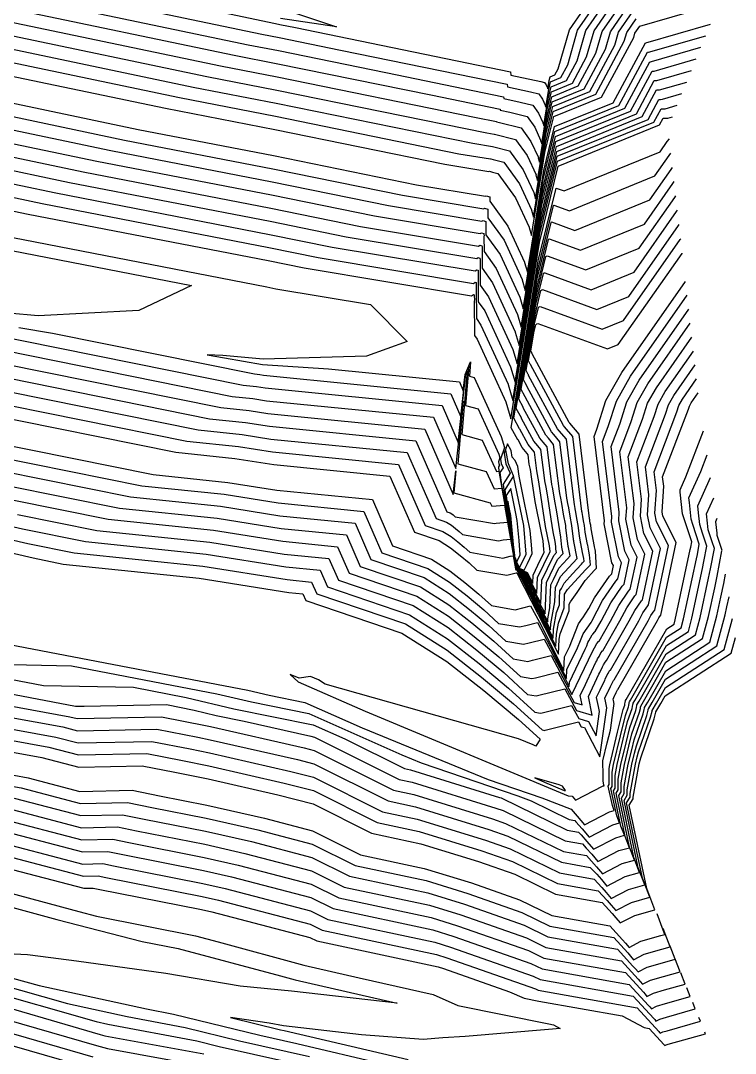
# Model space of a CAD drawing. Header units: millimetres. Extents: x 1157528 to 1158127, y 1280646 to 1281429.
# Drawn here: x 1157937.4 to 1157996.1, y 1281026.9 to 1281111.8 of the extents above; entities that cross this region are included whole.
import ezdxf

# ---------------------------------------------------------------- set-up
doc = ezdxf.new("R2010")
doc.units = ezdxf.units.MM
doc.layers.add('OCTUBRE', color=31, linetype='Continuous')

msp = doc.modelspace()

# ---------------------------------------------------------------- linework, layer by layer
at = {"layer": 'OCTUBRE', "flags": 128}
for points, elevation in [([(1157949.702, 1281113.375), (1157958.294, 1281111.574), (1157958.657, 1281111.503), (1157959.929, 1281111.244), (1157977.61, 1281107.602), (1157977.634, 1281107.339), (1157980.081, 1281106.804), (1157980.4, 1281106.725), (1157980.541, 1281106.529), (1157980.65, 1281106.293), (1157980.65, 1281106.293), (1157980.648, 1281106.267), (1157980.669, 1281106.2), (1157980.78, 1281106.893), (1157980.854, 1281107.193), (1157981.253, 1281107.355), (1157981.521, 1281107.854), (1157982.442, 1281111.059), (1157985.969, 1281116.174)], 350.5), ([(1157936.668, 1281113.894), (1157956.037, 1281109.833), (1157958.55, 1281109.346), (1157967.351, 1281107.55), (1157977.031, 1281105.556), (1157977.045, 1281105.412), (1157978.384, 1281105.119), (1157979.442, 1281104.857), (1157979.91, 1281104.206), (1157980.268, 1281103.426), (1157980.268, 1281103.426), (1157980.267, 1281103.403), (1157980.331, 1281103.186), (1157980.691, 1281105.412), (1157980.927, 1281106.376), (1157982.209, 1281106.898), (1157983.071, 1281108.5), (1157983.787, 1281110.993), (1157986.53, 1281114.971)], 351.5), ([(1157936.825, 1281114.969), (1157957.165, 1281110.703), (1157958.603, 1281110.425), (1157963.64, 1281109.397), (1157977.32, 1281106.579), (1157977.34, 1281106.376), (1157979.232, 1281105.962), (1157979.921, 1281105.791), (1157980.226, 1281105.368), (1157980.459, 1281104.86), (1157980.459, 1281104.859), (1157980.457, 1281104.835), (1157980.5, 1281104.693), (1157980.736, 1281106.152), (1157980.89, 1281106.785), (1157981.731, 1281107.127), (1157982.296, 1281108.177), (1157983.115, 1281111.026), (1157986.249, 1281115.573)], 351), ([(1157936.511, 1281112.82), (1157954.908, 1281108.963), (1157958.496, 1281108.268), (1157971.062, 1281105.703), (1157976.742, 1281104.533), (1157976.75, 1281104.448), (1157977.536, 1281104.276), (1157978.962, 1281103.923), (1157979.594, 1281103.045), (1157980.077, 1281101.993), (1157980.077, 1281101.993), (1157980.076, 1281101.971), (1157980.163, 1281101.679), (1157980.646, 1281104.671), (1157980.963, 1281105.968), (1157982.686, 1281106.67), (1157983.846, 1281108.823), (1157984.46, 1281110.96), (1157986.811, 1281114.37)], 352), ([(1157936.354, 1281111.746), (1157953.78, 1281108.092), (1157958.442, 1281107.189), (1157974.773, 1281103.856), (1157976.453, 1281103.51), (1157976.456, 1281103.485), (1157976.688, 1281103.434), (1157978.483, 1281102.989), (1157979.278, 1281101.884), (1157979.886, 1281100.56), (1157979.886, 1281100.559), (1157979.885, 1281100.539), (1157979.994, 1281100.172), (1157980.601, 1281103.931), (1157981, 1281105.559), (1157983.164, 1281106.441), (1157984.621, 1281109.146), (1157985.132, 1281110.926), (1157987.091, 1281113.768)], 352.5), ([(1157935.727, 1281107.45), (1157949.265, 1281104.611), (1157958.227, 1281102.875), (1157972.196, 1281100.024), (1157975.824, 1281099.419), (1157975.866, 1281099.448), (1157976.114, 1281099.366), (1157976.566, 1281099.254), (1157978.014, 1281097.24), (1157979.122, 1281094.827), (1157979.122, 1281094.826), (1157979.121, 1281094.81), (1157979.32, 1281094.144), (1157980.422, 1281100.969), (1157981.146, 1281103.926), (1157985.076, 1281105.527), (1157987.72, 1281110.437), (1157987.822, 1281110.793), (1157988.214, 1281111.362), (1157993.546, 1281112.903)], 354.5), ([(1157936.041, 1281109.598), (1157951.522, 1281106.352), (1157958.335, 1281105.032), (1157974.506, 1281101.731), (1157976.108, 1281101.464), (1157976.126, 1281101.477), (1157976.236, 1281101.441), (1157977.525, 1281101.122), (1157978.646, 1281099.562), (1157979.504, 1281097.693), (1157979.504, 1281097.692), (1157979.503, 1281097.674), (1157979.657, 1281097.158), (1157980.512, 1281102.45), (1157981.073, 1281104.743), (1157984.12, 1281105.984), (1157986.17, 1281109.791), (1157986.477, 1281110.86), (1157987.653, 1281112.565)], 353.5), ([(1157936.198, 1281110.672), (1157952.651, 1281107.222), (1157958.388, 1281106.11), (1157975.662, 1281102.585), (1157976.25, 1281102.487), (1157976.256, 1281102.491), (1157976.297, 1281102.478), (1157978.004, 1281102.055), (1157978.962, 1281100.723), (1157979.695, 1281099.127), (1157979.695, 1281099.126), (1157979.694, 1281099.106), (1157979.826, 1281098.665), (1157980.556, 1281103.191), (1157981.036, 1281105.151), (1157983.642, 1281106.212), (1157985.396, 1281109.469), (1157985.805, 1281110.893), (1157987.372, 1281113.166)], 353), ([(1157958.779, 1281112.821), (1157963.304, 1281111.292), (1157958.694, 1281111.992)], 350.5), ([(1157935.414, 1281105.301), (1157947.008, 1281102.87), (1157958.12, 1281100.717), (1157969.885, 1281098.316), (1157975.54, 1281097.373), (1157975.605, 1281097.418), (1157975.9, 1281097.321), (1157975.901, 1281097.309), (1157975.902, 1281097.281), (1157975.901, 1281097.265), (1157975.903, 1281096.976), (1157977.383, 1281094.918), (1157978.74, 1281091.96), (1157978.74, 1281091.959), (1157978.739, 1281091.945), (1157978.983, 1281091.13), (1157980.332, 1281099.488), (1157981.219, 1281103.109), (1157986.031, 1281105.069), (1157988.678, 1281109.985), (1157988.7, 1281109.986), (1157988.721, 1281109.987), (1157994.029, 1281111.521)], 355.5), ([(1157935.884, 1281108.524), (1157950.394, 1281105.481), (1157958.281, 1281103.953), (1157973.351, 1281100.877), (1157975.966, 1281100.441), (1157975.996, 1281100.462), (1157976.175, 1281100.403), (1157977.045, 1281100.188), (1157978.33, 1281098.401), (1157979.313, 1281096.26), (1157979.313, 1281096.259), (1157979.312, 1281096.242), (1157979.488, 1281095.651), (1157980.467, 1281101.71), (1157981.109, 1281104.334), (1157984.598, 1281105.755), (1157986.945, 1281110.114), (1157987.15, 1281110.827), (1157987.933, 1281111.963)], 354), ([(1157935.257, 1281104.227), (1157945.88, 1281102), (1157958.066, 1281099.639), (1157968.729, 1281097.462), (1157975.399, 1281096.351), (1157975.475, 1281096.404), (1157975.738, 1281096.317), (1157975.741, 1281096.291), (1157975.744, 1281096.232), (1157975.741, 1281096.199), (1157975.744, 1281095.596), (1157977.067, 1281093.757), (1157978.549, 1281090.527), (1157978.549, 1281090.526), (1157978.548, 1281090.513), (1157978.814, 1281089.623), (1157980.287, 1281098.748), (1157981.255, 1281102.701), (1157986.509, 1281104.841), (1157988.862, 1281109.211), (1157988.905, 1281109.212), (1157988.947, 1281109.213), (1157993.639, 1281110.569)], 356), ([(1157935.1, 1281103.153), (1157944.751, 1281101.129), (1157958.013, 1281098.56), (1157967.574, 1281096.609), (1157975.257, 1281095.328), (1157975.345, 1281095.389), (1157975.577, 1281095.312), (1157975.581, 1281095.273), (1157975.585, 1281095.184), (1157975.58, 1281095.134), (1157975.585, 1281094.216), (1157976.751, 1281092.596), (1157978.358, 1281089.094), (1157978.358, 1281089.092), (1157978.357, 1281089.081), (1157978.646, 1281088.117), (1157980.243, 1281098.008), (1157981.292, 1281102.293), (1157986.987, 1281104.612), (1157989.046, 1281108.436), (1157989.11, 1281108.437), (1157989.174, 1281108.439), (1157993.249, 1281109.617)], 356.5), ([(1157934.943, 1281102.079), (1157943.623, 1281100.259), (1157957.959, 1281097.482), (1157966.418, 1281095.755), (1157975.115, 1281094.305), (1157975.214, 1281094.374), (1157975.415, 1281094.308), (1157975.421, 1281094.255), (1157975.426, 1281094.136), (1157975.42, 1281094.069), (1157975.427, 1281092.837), (1157976.435, 1281091.435), (1157978.167, 1281087.661), (1157978.167, 1281087.659), (1157978.166, 1281087.649), (1157978.477, 1281086.61), (1157980.198, 1281097.267), (1157981.328, 1281101.884), (1157987.465, 1281104.384), (1157989.23, 1281107.661), (1157989.315, 1281107.663), (1157989.4, 1281107.665), (1157992.859, 1281108.665)], 357), ([(1157934.787, 1281101.005), (1157942.494, 1281099.389), (1157957.905, 1281096.403), (1157965.263, 1281094.901), (1157974.973, 1281093.283), (1157975.084, 1281093.36), (1157975.254, 1281093.304), (1157975.261, 1281093.237), (1157975.267, 1281093.087), (1157975.259, 1281093.003), (1157975.268, 1281091.457), (1157976.119, 1281090.274), (1157977.976, 1281086.227), (1157977.976, 1281086.225), (1157977.975, 1281086.217), (1157978.308, 1281085.103), (1157980.153, 1281096.527), (1157981.365, 1281101.476), (1157987.943, 1281104.155), (1157989.413, 1281106.886), (1157989.52, 1281106.889), (1157989.626, 1281106.892), (1157992.469, 1281107.713)], 357.5), ([(1157934.63, 1281099.931), (1157941.366, 1281098.518), (1157957.852, 1281095.324), (1157964.108, 1281094.047), (1157974.831, 1281092.26), (1157974.954, 1281092.345), (1157975.092, 1281092.299), (1157975.101, 1281092.219), (1157975.108, 1281092.039), (1157975.099, 1281091.938), (1157975.109, 1281090.077), (1157975.803, 1281089.113), (1157977.785, 1281084.794), (1157977.785, 1281084.792), (1157977.784, 1281084.784), (1157978.14, 1281083.596), (1157980.108, 1281095.786), (1157981.401, 1281101.068), (1157988.42, 1281103.926), (1157989.597, 1281106.111), (1157989.725, 1281106.115), (1157989.852, 1281106.118), (1157992.079, 1281106.762)], 358), ([(1157934.473, 1281098.857), (1157940.237, 1281097.648), (1157957.798, 1281094.246), (1157962.952, 1281093.194), (1157974.689, 1281091.237), (1157974.824, 1281091.33), (1157974.931, 1281091.295), (1157974.94, 1281091.201), (1157974.95, 1281090.991), (1157974.939, 1281090.873), (1157974.951, 1281088.698), (1157975.487, 1281087.952), (1157977.594, 1281083.361), (1157977.594, 1281083.359), (1157977.593, 1281083.352), (1157977.971, 1281082.089), (1157980.063, 1281095.046), (1157981.438, 1281100.659), (1157988.898, 1281103.698), (1157989.781, 1281105.336), (1157989.93, 1281105.34), (1157990.079, 1281105.344), (1157991.689, 1281105.81)], 358.5), ([(1157934.316, 1281097.783), (1157939.109, 1281096.778), (1157957.744, 1281093.167), (1157961.797, 1281092.34), (1157974.547, 1281090.215), (1157974.693, 1281090.316), (1157974.769, 1281090.291), (1157974.78, 1281090.183), (1157974.791, 1281089.942), (1157974.778, 1281089.807), (1157974.792, 1281087.318), (1157975.171, 1281086.791), (1157977.403, 1281081.928), (1157977.403, 1281081.925), (1157977.402, 1281081.92), (1157977.803, 1281080.582), (1157980.018, 1281094.305), (1157981.474, 1281100.251), (1157989.376, 1281103.469), (1157989.964, 1281104.562), (1157990.135, 1281104.566), (1157990.305, 1281104.571), (1157991.299, 1281104.858)], 359), ([(1157934.159, 1281096.708), (1157937.98, 1281095.907), (1157957.691, 1281092.089), (1157960.641, 1281091.486), (1157974.406, 1281089.192), (1157974.563, 1281089.301), (1157974.608, 1281089.286), (1157974.62, 1281089.165), (1157974.632, 1281088.894), (1157974.618, 1281088.742), (1157974.634, 1281085.938), (1157974.855, 1281085.63), (1157977.212, 1281080.494), (1157977.212, 1281080.492), (1157977.212, 1281080.488), (1157977.634, 1281079.075), (1157979.974, 1281093.565), (1157981.511, 1281099.843), (1157989.854, 1281103.241), (1157990.148, 1281103.787), (1157990.34, 1281103.792), (1157990.531, 1281103.797), (1157990.909, 1281103.906)], 359.5), ([(1157935.723, 1281094.167), (1157957.583, 1281089.931), (1157958.33, 1281089.779), (1157966.107, 1281088.482), (1157969.103, 1281085.449), (1157965.762, 1281084.226), (1157957.274, 1281083.999), (1157953.976, 1281084.283), (1157952.666, 1281084.353), (1157954.11, 1281084.101), (1157957.221, 1281083.555), (1157962.643, 1281083.186), (1157973.409, 1281082.114), (1157973.722, 1281081.395), (1157973.866, 1281082.728), (1157974.322, 1281083.773), (1157974.223, 1281082.58), (1157974.606, 1281082.475), (1157976.83, 1281077.628), (1157976.83, 1281077.625), (1157976.83, 1281077.623), (1157977.1, 1281076.72), (1157976.769, 1281075.784), (1157976.837, 1281075.405), (1157976.983, 1281075.068), (1157976.735, 1281074.676), (1157976.86, 1281073.625), (1157977.957, 1281067.393), (1157978.261, 1281066.791), (1157978.965, 1281066.463), (1157979.424, 1281065.593), (1157979.452, 1281066.236), (1157979.844, 1281067.055), (1157980.359, 1281068.13), (1157980.338, 1281068.36), (1157980.275, 1281069.062), (1157980.113, 1281069.863), (1157979.621, 1281072.3), (1157979.348, 1281074.128), (1157979.231, 1281074.914), (1157979.21, 1281075.021), (1157979.143, 1281075.366), (1157979.048, 1281076.137), (1157978.963, 1281076.237), (1157978.554, 1281076.723), (1157978.216, 1281077.348), (1157978.214, 1281077.354), (1157978.211, 1281077.36), (1157978.207, 1281077.37), (1157977.667, 1281078.353), (1157979.884, 1281092.084), (1157981.341, 1281098.033), (1157981.35, 1281098.04), (1157981.358, 1281098.044), (1157981.995, 1281097.811), (1157989.901, 1281101.031), (1157990.484, 1281101.864), (1157990.649, 1281102.1)], 360.5), ([(1157937.211, 1281086.603), (1157939.963, 1281086.12), (1157956.572, 1281082.771), (1157957.016, 1281082.725), (1157957.307, 1281082.679), (1157972.694, 1281081.147), (1157973.516, 1281079.261), (1157973.893, 1281082.757), (1157974.174, 1281083.401), (1157973.907, 1281080.185), (1157974.937, 1281079.903), (1157976.639, 1281076.195), (1157976.639, 1281076.192), (1157976.639, 1281076.191), (1157976.734, 1281075.872), (1157976.617, 1281075.541), (1157976.641, 1281075.407), (1157976.693, 1281075.289), (1157976.605, 1281075.15), (1157976.65, 1281074.778), (1157977.965, 1281067.301), (1157978.23, 1281066.775), (1157978.844, 1281066.489), (1157979.763, 1281064.751), (1157979.819, 1281066.036), (1157980.847, 1281068.184), (1157980.806, 1281068.646), (1157980.483, 1281070.247), (1157979.937, 1281073.902), (1157979.821, 1281074.5), (1157979.761, 1281074.808), (1157979.571, 1281076.349), (1157979.402, 1281076.55), (1157979.038, 1281076.981), (1157978.361, 1281078.233), (1157978.357, 1281078.244), (1157978.352, 1281078.255), (1157978.348, 1281078.264), (1157977.868, 1281079.138), (1157979.839, 1281091.344), (1157981.134, 1281096.631), (1157981.152, 1281096.647), (1157981.168, 1281096.653), (1157982.443, 1281096.188), (1157989.47, 1281099.05), (1157990.635, 1281100.716), (1157990.782, 1281100.926)], 361), ([(1157931.44, 1281086.733), (1157955.647, 1281081.853), (1157956.721, 1281081.741), (1157957.429, 1281081.628), (1157971.979, 1281080.18), (1157973.31, 1281077.127), (1157973.92, 1281082.786), (1157974.026, 1281083.029), (1157973.59, 1281077.789), (1157975.269, 1281077.331), (1157976.448, 1281074.761), (1157976.448, 1281074.759), (1157976.642, 1281074.777), (1157977.974, 1281067.209), (1157978.2, 1281066.76), (1157978.724, 1281066.516), (1157980.103, 1281063.908), (1157980.13, 1281064.551), (1157980.185, 1281065.836), (1157980.637, 1281066.778), (1157981.151, 1281067.853), (1157981.384, 1281068.106), (1157981.332, 1281068.364), (1157981.312, 1281068.595), (1157981.265, 1281069.005), (1157981.104, 1281069.805), (1157980.949, 1281070.843), (1157980.676, 1281072.671), (1157980.646, 1281072.834), (1157980.533, 1281073.457), (1157980.431, 1281073.98), (1157980.379, 1281074.249), (1157980.094, 1281076.561), (1157979.84, 1281076.862), (1157979.522, 1281077.239), (1157978.507, 1281079.117), (1157978.5, 1281079.134), (1157978.493, 1281079.151), (1157978.49, 1281079.159), (1157978.07, 1281079.924), (1157979.794, 1281090.603), (1157980.927, 1281095.23), (1157980.954, 1281095.253), (1157980.978, 1281095.263), (1157982.891, 1281094.565), (1157989.04, 1281097.07), (1157990.787, 1281099.567), (1157990.916, 1281099.751)], 361.5), ([(1157931.874, 1281085.541), (1157954.721, 1281080.934), (1157956.427, 1281080.756), (1157957.551, 1281080.578), (1157971.264, 1281079.213), (1157973.104, 1281074.992), (1157973.702, 1281080.541), (1157973.274, 1281075.394), (1157975.6, 1281074.759), (1157976.257, 1281073.328), (1157976.257, 1281073.327), (1157976.879, 1281073.385), (1157977.982, 1281067.116), (1157978.169, 1281066.745), (1157978.604, 1281066.543), (1157980.442, 1281063.065), (1157980.552, 1281065.636), (1157981.455, 1281067.521), (1157981.921, 1281068.027), (1157981.817, 1281068.544), (1157981.724, 1281069.364), (1157981.414, 1281071.439), (1157981.226, 1281072.478), (1157981.129, 1281073.012), (1157981.042, 1281073.46), (1157980.997, 1281073.691), (1157980.618, 1281076.772), (1157980.279, 1281077.174), (1157980.006, 1281077.498), (1157978.652, 1281080.001), (1157978.643, 1281080.024), (1157978.634, 1281080.047), (1157978.632, 1281080.053), (1157978.271, 1281080.709), (1157979.75, 1281089.863), (1157980.721, 1281093.829), (1157980.757, 1281093.859), (1157980.788, 1281093.872), (1157983.338, 1281092.942), (1157988.609, 1281095.089), (1157990.939, 1281098.419), (1157991.049, 1281098.577)], 362), ([(1157932.308, 1281084.348), (1157953.795, 1281080.015), (1157956.133, 1281079.772), (1157957.672, 1281079.527), (1157970.549, 1281078.246), (1157972.898, 1281072.858), (1157973.107, 1281074.799), (1157972.957, 1281072.999), (1157975.932, 1281072.186), (1157976.066, 1281071.895), (1157976.066, 1281071.895), (1157977.116, 1281071.993), (1157977.991, 1281067.024), (1157978.139, 1281066.73), (1157978.483, 1281066.569), (1157979.94, 1281063.813), (1157980.663, 1281062.401), (1157980.674, 1281062.646), (1157980.838, 1281063.55), (1157980.893, 1281064.835), (1157980.919, 1281065.435), (1157981.13, 1281065.876), (1157981.581, 1281066.818), (1157982.27, 1281067.567), (1157982.503, 1281067.82), (1157982.365, 1281068.512), (1157982.35, 1281068.585), (1157982.301, 1281068.834), (1157982.299, 1281068.843), (1157982.254, 1281069.236), (1157982.252, 1281069.253), (1157982.15, 1281070.151), (1157982.132, 1281070.311), (1157981.963, 1281071.256), (1157981.806, 1281072.121), (1157981.725, 1281072.566), (1157981.652, 1281072.94), (1157981.615, 1281073.132), (1157981.141, 1281076.984), (1157980.717, 1281077.487), (1157980.49, 1281077.756), (1157978.798, 1281080.886), (1157978.787, 1281080.914), (1157978.775, 1281080.942), (1157978.773, 1281080.948), (1157978.473, 1281081.494), (1157979.705, 1281089.122), (1157980.514, 1281092.427), (1157980.559, 1281092.466), (1157980.598, 1281092.482), (1157983.786, 1281091.319), (1157988.178, 1281093.108), (1157991.091, 1281097.271), (1157991.183, 1281097.402)], 362.5), ([(1157932.742, 1281083.155), (1157952.87, 1281079.097), (1157955.839, 1281078.788), (1157957.794, 1281078.477), (1157969.834, 1281077.279), (1157972.375, 1281071.45), (1157972.646, 1281071.359), (1157972.773, 1281071.278), (1157972.877, 1281071.197), (1157972.975, 1281071.115), (1157973.061, 1281071.036), (1157976.273, 1281070.475), (1157976.435, 1281070.515), (1157977.354, 1281070.601), (1157977.999, 1281066.932), (1157978.109, 1281066.714), (1157978.363, 1281066.596), (1157979.439, 1281064.561), (1157980.883, 1281061.737), (1157980.905, 1281062.226), (1157981.234, 1281064.035), (1157981.286, 1281065.235), (1157981.707, 1281066.116), (1157983.086, 1281067.612), (1157982.809, 1281068.998), (1157982.79, 1281069.09), (1157982.787, 1281069.103), (1157982.785, 1281069.134), (1157982.775, 1281069.189), (1157982.647, 1281070.317), (1157982.511, 1281071.073), (1157982.386, 1281071.765), (1157982.321, 1281072.121), (1157982.263, 1281072.42), (1157982.233, 1281072.574), (1157981.664, 1281077.196), (1157981.156, 1281077.799), (1157980.974, 1281078.014), (1157978.943, 1281081.77), (1157978.93, 1281081.804), (1157978.916, 1281081.838), (1157978.915, 1281081.842), (1157978.675, 1281082.279), (1157979.66, 1281088.382), (1157980.307, 1281091.026), (1157980.361, 1281091.072), (1157980.408, 1281091.091), (1157984.234, 1281089.696), (1157987.748, 1281091.127), (1157991.243, 1281096.123), (1157991.316, 1281096.228)], 363), ([(1157933.176, 1281081.962), (1157951.944, 1281078.178), (1157955.545, 1281077.803), (1157957.915, 1281077.427), (1157969.119, 1281076.312), (1157971.484, 1281070.888), (1157972.341, 1281070.598), (1157972.742, 1281070.344), (1157973.071, 1281070.086), (1157973.381, 1281069.829), (1157973.656, 1281069.576), (1157976.616, 1281069.059), (1157976.998, 1281069.153), (1157977.591, 1281069.209), (1157978.008, 1281066.84), (1157978.078, 1281066.699), (1157978.243, 1281066.623), (1157978.937, 1281065.308), (1157981.104, 1281061.073), (1157981.137, 1281061.806), (1157981.384, 1281063.163), (1157981.625, 1281063.789), (1157981.629, 1281064.359), (1157981.655, 1281064.959), (1157981.786, 1281065.151), (1157981.997, 1281065.591), (1157982.686, 1281066.34), (1157983.426, 1281067.143), (1157983.528, 1281067.253), (1157983.642, 1281067.377), (1157983.624, 1281067.612), (1157983.526, 1281068.097), (1157983.374, 1281068.851), (1157983.36, 1281068.919), (1157983.358, 1281068.929), (1157983.357, 1281068.952), (1157983.257, 1281069.476), (1157983.161, 1281070.322), (1157983.06, 1281070.889), (1157982.966, 1281071.409), (1157982.917, 1281071.676), (1157982.874, 1281071.9), (1157982.851, 1281072.015), (1157982.187, 1281077.408), (1157981.594, 1281078.111), (1157981.458, 1281078.273), (1157979.089, 1281082.654), (1157979.073, 1281082.694), (1157979.058, 1281082.733), (1157979.056, 1281082.737), (1157978.876, 1281083.065), (1157979.615, 1281087.642), (1157980.101, 1281089.624), (1157980.163, 1281089.678), (1157980.218, 1281089.701), (1157984.682, 1281088.073), (1157987.317, 1281089.147), (1157991.394, 1281094.975), (1157991.449, 1281095.053)], 363.5), ([(1157933.61, 1281080.77), (1157951.019, 1281077.26), (1157955.251, 1281076.819), (1157958.037, 1281076.376), (1157968.404, 1281075.344), (1157970.592, 1281070.326), (1157972.035, 1281069.837), (1157972.712, 1281069.409), (1157973.265, 1281068.975), (1157973.787, 1281068.542), (1157974.25, 1281068.117), (1157976.96, 1281067.643), (1157977.56, 1281067.792), (1157977.828, 1281067.817), (1157978.016, 1281066.747), (1157978.048, 1281066.684), (1157978.122, 1281066.649), (1157978.436, 1281066.056), (1157981.325, 1281060.408), (1157981.369, 1281061.386), (1157981.533, 1281062.291), (1157982.015, 1281063.543), (1157982.024, 1281064.683), (1157982.287, 1281065.067), (1157983.767, 1281066.673), (1157984.16, 1281067.1), (1157984.1, 1281067.91), (1157984.037, 1281068.221), (1157983.939, 1281068.705), (1157983.93, 1281068.749), (1157983.929, 1281068.755), (1157983.928, 1281068.769), (1157983.74, 1281069.764), (1157983.676, 1281070.328), (1157983.608, 1281070.706), (1157983.546, 1281071.052), (1157983.513, 1281071.23), (1157983.484, 1281071.38), (1157983.469, 1281071.457), (1157982.71, 1281077.62), (1157982.033, 1281078.423), (1157981.942, 1281078.531), (1157979.234, 1281083.538), (1157979.216, 1281083.584), (1157979.199, 1281083.629), (1157979.198, 1281083.631), (1157979.078, 1281083.85), (1157979.57, 1281086.901), (1157979.894, 1281088.223), (1157979.966, 1281088.284), (1157980.029, 1281088.31), (1157985.129, 1281086.45), (1157986.886, 1281087.166), (1157991.546, 1281093.826), (1157991.583, 1281093.879)], 364), ([(1157934.595, 1281093.296), (1157951.383, 1281090.044), (1157947.06, 1281087.988), (1157938.786, 1281087.564), (1157936.347, 1281087.775)], 361), ([(1157934.044, 1281079.577), (1157950.093, 1281076.341), (1157954.957, 1281075.834), (1157958.159, 1281075.326), (1157967.689, 1281074.377), (1157969.7, 1281069.764), (1157971.73, 1281069.076), (1157972.681, 1281068.475), (1157973.46, 1281067.864), (1157974.194, 1281067.255), (1157974.844, 1281066.657), (1157977.303, 1281066.227), (1157978.07, 1281066.417), (1157978.123, 1281066.43), (1157978.181, 1281066.321), (1157981.546, 1281059.744), (1157981.601, 1281060.966), (1157981.683, 1281061.419), (1157982.406, 1281063.297), (1157982.41, 1281063.867), (1157982.542, 1281064.059), (1157983.067, 1281064.824), (1157983.742, 1281065.806), (1157983.798, 1281065.867), (1157984.482, 1281066.61), (1157984.678, 1281066.823), (1157984.575, 1281068.208), (1157984.548, 1281068.345), (1157984.505, 1281068.558), (1157984.501, 1281068.578), (1157984.5, 1281068.58), (1157984.5, 1281068.587), (1157984.223, 1281070.052), (1157984.191, 1281070.334), (1157984.157, 1281070.523), (1157984.125, 1281070.696), (1157984.109, 1281070.785), (1157984.095, 1281070.86), (1157984.087, 1281070.898), (1157983.234, 1281077.831), (1157982.471, 1281078.736), (1157982.426, 1281078.79), (1157979.38, 1281084.423), (1157979.36, 1281084.474), (1157979.34, 1281084.525), (1157979.339, 1281084.526), (1157979.279, 1281084.635), (1157979.525, 1281086.161), (1157979.687, 1281086.822), (1157979.768, 1281086.891), (1157979.839, 1281086.92), (1157985.577, 1281084.827), (1157986.456, 1281085.185), (1157991.698, 1281092.678), (1157991.716, 1281092.705)], 364.5), ([(1157934.912, 1281077.191), (1157948.242, 1281074.504), (1157954.368, 1281073.866), (1157958.402, 1281073.225), (1157966.259, 1281072.443), (1157967.917, 1281068.64), (1157971.12, 1281067.555), (1157972.62, 1281066.606), (1157973.848, 1281065.642), (1157975.006, 1281064.681), (1157976.032, 1281063.738), (1157977.991, 1281063.396), (1157978.601, 1281063.547), (1157979.247, 1281063.707), (1157979.969, 1281062.362), (1157981.987, 1281058.416), (1157982.037, 1281059.516), (1157982.463, 1281060.413), (1157982.595, 1281060.709), (1157982.7, 1281060.982), (1157983.182, 1281062.234), (1157983.506, 1281062.705), (1157983.532, 1281062.743), (1157984.046, 1281063.492), (1157984.508, 1281064.375), (1157985.722, 1281066.143), (1157985.919, 1281066.357), (1157986.06, 1281067.02), (1157985.938, 1281067.262), (1157985.3, 1281070.462), (1157985.315, 1281070.696), (1157984.461, 1281077.629), (1157984.696, 1281078.247), (1157985.44, 1281080.587), (1157986.737, 1281082.892), (1157991.98, 1281090.385)], 365.5), ([(1157935.346, 1281075.999), (1157947.316, 1281073.585), (1157954.074, 1281072.881), (1157958.523, 1281072.175), (1157965.544, 1281071.476), (1157967.026, 1281068.077), (1157970.814, 1281066.794), (1157972.589, 1281065.671), (1157974.042, 1281064.531), (1157975.413, 1281063.395), (1157976.626, 1281062.278), (1157978.334, 1281061.98), (1157978.867, 1281062.112), (1157979.81, 1281062.346), (1157980.862, 1281060.382), (1157982.208, 1281057.751), (1157982.241, 1281058.485), (1157983.094, 1281060.279), (1157983.358, 1281060.871), (1157983.568, 1281061.418), (1157984.215, 1281062.36), (1157984.244, 1281062.406), (1157984.249, 1281062.415), (1157984.269, 1281062.45), (1157985.169, 1281064.168), (1157986.248, 1281065.74), (1157986.423, 1281065.93), (1157986.706, 1281067.256), (1157986.462, 1281067.74), (1157985.894, 1281070.585), (1157985.924, 1281071.052), (1157985.166, 1281077.215), (1157985.636, 1281078.45), (1157986.297, 1281080.531), (1157987.45, 1281082.579), (1157992.11, 1281089.24)], 366), ([(1157935.78, 1281074.806), (1157946.39, 1281072.667), (1157953.78, 1281071.897), (1157958.645, 1281071.124), (1157964.829, 1281070.509), (1157966.134, 1281067.515), (1157970.509, 1281066.034), (1157972.559, 1281064.737), (1157974.237, 1281063.42), (1157975.819, 1281062.108), (1157977.22, 1281060.819), (1157978.678, 1281060.564), (1157979.132, 1281060.677), (1157980.372, 1281060.984), (1157981.756, 1281058.402), (1157982.429, 1281057.087), (1157982.445, 1281057.454), (1157983.725, 1281060.145), (1157983.857, 1281060.441), (1157983.962, 1281060.715), (1157984.036, 1281060.843), (1157984.312, 1281061.324), (1157984.364, 1281061.398), (1157984.366, 1281061.402), (1157984.54, 1281061.591), (1157984.553, 1281061.608), (1157984.556, 1281061.613), (1157984.561, 1281061.62), (1157985.042, 1281062.458), (1157985.829, 1281063.961), (1157986.773, 1281065.336), (1157986.927, 1281065.503), (1157987.351, 1281067.492), (1157986.985, 1281068.219), (1157986.488, 1281070.708), (1157986.534, 1281071.408), (1157985.87, 1281076.801), (1157986.575, 1281078.654), (1157987.154, 1281080.474), (1157988.163, 1281082.266), (1157992.24, 1281088.095)], 366.5), ([(1157936.214, 1281073.613), (1157945.465, 1281071.748), (1157953.486, 1281070.913), (1157958.767, 1281070.074), (1157964.114, 1281069.542), (1157965.243, 1281066.953), (1157970.204, 1281065.273), (1157972.528, 1281063.802), (1157974.431, 1281062.309), (1157976.225, 1281060.821), (1157977.815, 1281059.359), (1157979.021, 1281059.148), (1157979.397, 1281059.242), (1157980.935, 1281059.622), (1157982.65, 1281056.423), (1157984.356, 1281060.011), (1157984.503, 1281060.268), (1157984.689, 1281060.621), (1157984.854, 1281060.8), (1157984.865, 1281060.815), (1157984.867, 1281060.819), (1157984.872, 1281060.825), (1157985.815, 1281062.466), (1157986.49, 1281063.754), (1157987.299, 1281064.933), (1157987.43, 1281065.076), (1157987.996, 1281067.728), (1157987.508, 1281068.697), (1157987.082, 1281070.83), (1157987.144, 1281071.764), (1157986.574, 1281076.386), (1157987.514, 1281078.857), (1157988.011, 1281080.418), (1157988.875, 1281081.954), (1157992.37, 1281086.949)], 367), ([(1157936.648, 1281072.421), (1157944.539, 1281070.829), (1157953.192, 1281069.928), (1157958.888, 1281069.024), (1157963.399, 1281068.575), (1157964.351, 1281066.391), (1157969.898, 1281064.512), (1157972.498, 1281062.868), (1157974.625, 1281061.198), (1157976.632, 1281059.534), (1157978.409, 1281057.9), (1157979.365, 1281057.733), (1157979.663, 1281057.806), (1157981.497, 1281058.261), (1157982.836, 1281055.763), (1157983.483, 1281055.581), (1157983.325, 1281056.349), (1157983.759, 1281057.262), (1157983.9, 1281057.558), (1157984.623, 1281059.079), (1157984.683, 1281059.204), (1157984.753, 1281059.352), (1157984.876, 1281059.566), (1157985.03, 1281059.86), (1157985.168, 1281060.01), (1157985.177, 1281060.022), (1157985.179, 1281060.025), (1157985.183, 1281060.031), (1157986.588, 1281062.473), (1157987.15, 1281063.547), (1157987.825, 1281064.53), (1157987.934, 1281064.649), (1157988.641, 1281067.964), (1157988.031, 1281069.175), (1157987.676, 1281070.953), (1157987.753, 1281072.12), (1157987.279, 1281075.972), (1157988.454, 1281079.061), (1157988.867, 1281080.361), (1157989.588, 1281081.641), (1157992.5, 1281085.804)], 367.5), ([(1157937.082, 1281071.228), (1157943.614, 1281069.911), (1157952.898, 1281068.944), (1157959.01, 1281067.973), (1157962.684, 1281067.608), (1157963.46, 1281065.829), (1157969.593, 1281063.752), (1157972.467, 1281061.933), (1157974.82, 1281060.087), (1157977.038, 1281058.247), (1157979.003, 1281056.44), (1157979.708, 1281056.317), (1157979.928, 1281056.371), (1157982.059, 1281056.899), (1157983.022, 1281055.104), (1157984.317, 1281054.74), (1157984.001, 1281056.275), (1157984.869, 1281058.101), (1157984.938, 1281058.248), (1157985.15, 1281058.693), (1157985.248, 1281058.864), (1157985.372, 1281059.099), (1157985.482, 1281059.219), (1157985.489, 1281059.229), (1157985.491, 1281059.231), (1157985.494, 1281059.236), (1157987.361, 1281062.481), (1157987.811, 1281063.341), (1157988.35, 1281064.126), (1157988.438, 1281064.221), (1157989.286, 1281068.201), (1157988.554, 1281069.653), (1157988.27, 1281071.076), (1157988.363, 1281072.476), (1157987.983, 1281075.558), (1157989.393, 1281079.264), (1157989.724, 1281080.304), (1157990.301, 1281081.329), (1157992.63, 1281084.659)], 368), ([(1157921.498, 1281073.752), (1157937.516, 1281070.035), (1157942.688, 1281068.992), (1157952.604, 1281067.959), (1157959.132, 1281066.923), (1157961.969, 1281066.64), (1157962.568, 1281065.267), (1157969.288, 1281062.991), (1157972.436, 1281060.999), (1157975.014, 1281058.976), (1157977.444, 1281056.961), (1157979.597, 1281054.981), (1157980.052, 1281054.901), (1157980.194, 1281054.936), (1157982.622, 1281055.538), (1157983.208, 1281054.445), (1157983.996, 1281054.223), (1157984.624, 1281053.02), (1157984.916, 1281055.038), (1157984.859, 1281055.314), (1157984.834, 1281055.434), (1157984.677, 1281056.197), (1157984.676, 1281056.201), (1157984.972, 1281056.825), (1157985.107, 1281057.108), (1157985.336, 1281057.59), (1157985.388, 1281057.7), (1157985.547, 1281058.034), (1157985.621, 1281058.162), (1157985.713, 1281058.338), (1157985.796, 1281058.428), (1157985.801, 1281058.436), (1157985.803, 1281058.437), (1157985.805, 1281058.441), (1157988.134, 1281062.489), (1157988.472, 1281063.134), (1157988.876, 1281063.723), (1157988.942, 1281063.794), (1157989.931, 1281068.437), (1157989.077, 1281070.132), (1157988.864, 1281071.198), (1157988.972, 1281072.833), (1157988.688, 1281075.144), (1157990.333, 1281079.468), (1157990.581, 1281080.248), (1157991.013, 1281081.016), (1157992.761, 1281083.514)], 368.5), ([(1157920.838, 1281072.813), (1157937.95, 1281068.842), (1157941.762, 1281068.074), (1157952.31, 1281066.975), (1157959.253, 1281065.873), (1157961.254, 1281065.673), (1157961.677, 1281064.705), (1157968.982, 1281062.23), (1157972.406, 1281060.065), (1157975.208, 1281057.864), (1157977.851, 1281055.674), (1157980.191, 1281053.521), (1157980.396, 1281053.485), (1157980.459, 1281053.501), (1157983.184, 1281054.176), (1157983.394, 1281053.786), (1157983.675, 1281053.706), (1157984.932, 1281051.301), (1157985.514, 1281055.336), (1157985.4, 1281055.889), (1157985.353, 1281056.118), (1157985.351, 1281056.128), (1157985.6, 1281056.652), (1157985.611, 1281056.674), (1157985.803, 1281057.078), (1157985.838, 1281057.152), (1157985.944, 1281057.375), (1157985.993, 1281057.46), (1157986.055, 1281057.578), (1157986.11, 1281057.638), (1157986.114, 1281057.642), (1157986.114, 1281057.644), (1157986.116, 1281057.646), (1157988.907, 1281062.497), (1157989.132, 1281062.927), (1157989.402, 1281063.32), (1157989.446, 1281063.367), (1157990.576, 1281068.673), (1157989.601, 1281070.61), (1157989.459, 1281071.321), (1157989.582, 1281073.189), (1157989.392, 1281074.73), (1157991.272, 1281079.671), (1157991.437, 1281080.191), (1157991.726, 1281080.703), (1157992.891, 1281082.368)], 369), ([(1157920.178, 1281071.874), (1157938.384, 1281067.65), (1157940.837, 1281067.155), (1157952.015, 1281065.991), (1157959.375, 1281064.822), (1157960.539, 1281064.706), (1157960.785, 1281064.142), (1157968.677, 1281061.469), (1157972.375, 1281059.13), (1157975.402, 1281056.753), (1157978.257, 1281054.387), (1157980.027, 1281052.759), (1157979.679, 1281052.196), (1157979.459, 1281052.303), (1157978.258, 1281052.8), (1157962.364, 1281057.291), (1157961.822, 1281057.638), (1157961.157, 1281057.913), (1157960.224, 1281057.772), (1157959.486, 1281058.08), (1157960.158, 1281057.459), (1157965.664, 1281055.067), (1157982.334, 1281048.091), (1157982.668, 1281048.081), (1157982.953, 1281047.739), (1157985.224, 1281048.918), (1157985.293, 1281048.938), (1157985.265, 1281049.011), (1157985.205, 1281049.298), (1157985.219, 1281049.32), (1157985.214, 1281049.769), (1157985.19, 1281050.975), (1157985.551, 1281052.458), (1157985.804, 1281053.493), (1157985.922, 1281054.307), (1157985.926, 1281054.338), (1157986.095, 1281055.511), (1157986.102, 1281055.58), (1157986.107, 1281055.649), (1157986.051, 1281055.935), (1157986.027, 1281056.049), (1157986.026, 1281056.054), (1157986.151, 1281056.316), (1157986.174, 1281056.365), (1157986.271, 1281056.567), (1157986.288, 1281056.604), (1157986.341, 1281056.715), (1157986.366, 1281056.758), (1157986.396, 1281056.817), (1157986.424, 1281056.847), (1157986.426, 1281056.849), (1157986.426, 1281056.85), (1157986.427, 1281056.851), (1157989.68, 1281062.505), (1157989.793, 1281062.72), (1157989.928, 1281062.916), (1157989.949, 1281062.94), (1157991.222, 1281068.909), (1157990.124, 1281071.088), (1157990.053, 1281071.444), (1157990.191, 1281073.545), (1157990.096, 1281074.315), (1157992.212, 1281079.875), (1157992.294, 1281080.135), (1157992.438, 1281080.391), (1157993.021, 1281081.223)], 369.5), ([(1157936.447, 1281060.549), (1157956.009, 1281056.786), (1157957.769, 1281056.369), (1157960.688, 1281055.779), (1157965.406, 1281053.679), (1157975.769, 1281049.441), (1157980.161, 1281047.937), (1157982.573, 1281047.016), (1157983.083, 1281046.443), (1157983.685, 1281045.723), (1157985.74, 1281046.789), (1157986.126, 1281046.899), (1157985.971, 1281047.306), (1157985.636, 1281048.905), (1157985.711, 1281049.026), (1157985.696, 1281050.355), (1157985.752, 1281050.657), (1157986.402, 1281053.326), (1157986.857, 1281055.19), (1157986.98, 1281055.547), (1157986.995, 1281055.607), (1157987.027, 1281055.828), (1157987.038, 1281055.884), (1157987.05, 1281055.94), (1157987.094, 1281056.014), (1157990.437, 1281061.825), (1157991.039, 1281062.215), (1157991.137, 1281062.578), (1157992.369, 1281068.357), (1157992.409, 1281068.546), (1157992.489, 1281068.967), (1157991.779, 1281071.123), (1157991.727, 1281071.281), (1157991.549, 1281073.057), (1157991.529, 1281073.247), (1157992.016, 1281074.323), (1157993.455, 1281078.104)], 370.5), ([(1157936.598, 1281058.891), (1157941.532, 1281058.789), (1157953.476, 1281056.492), (1157956.32, 1281055.817), (1157961.035, 1281054.865), (1157968.658, 1281051.471), (1157970.269, 1281050.813), (1157978.203, 1281048.097), (1157979.291, 1281047.681), (1157982.42, 1281046.154), (1157982.877, 1281046.073), (1157982.977, 1281045.962), (1157983.481, 1281045.397), (1157984.051, 1281044.715), (1157985.997, 1281045.725), (1157986.542, 1281045.88), (1157986.324, 1281046.454), (1157985.851, 1281048.708), (1157985.957, 1281048.88), (1157985.944, 1281050.06), (1157986.055, 1281050.666), (1157986.633, 1281053.038), (1157987.037, 1281054.695), (1157987.284, 1281055.408), (1157987.314, 1281055.528), (1157987.342, 1281055.724), (1157987.352, 1281055.774), (1157987.363, 1281055.824), (1157987.449, 1281055.972), (1157990.421, 1281061.138), (1157991.625, 1281061.918), (1157991.821, 1281062.642), (1157992.872, 1281067.57), (1157992.952, 1281067.947), (1157993.111, 1281068.788), (1157992.579, 1281070.404), (1157992.434, 1281070.845), (1157992.296, 1281072.212), (1157992.258, 1281072.593), (1157993.231, 1281074.744), (1157993.759, 1281076.131)], 371), ([(1157977.855, 1281074.407), (1157977.125, 1281073.255), (1157977.493, 1281070.163), (1157977.931, 1281067.67), (1157978.352, 1281066.836), (1157978.892, 1281067.965), (1157978.682, 1281070.312), (1157977.855, 1281074.407), (1157977.424, 1281075.396), (1157977.224, 1281076.512)], 359), ([(1157931.785, 1281058.598), (1157939.223, 1281057.183), (1157946.616, 1281057.029), (1157950.943, 1281056.197), (1157954.871, 1281055.266), (1157961.383, 1281053.95), (1157963.984, 1281052.792), (1157968.889, 1281050.342), (1157969.373, 1281050.239), (1157976.692, 1281047.977), (1157976.82, 1281047.933), (1157982.261, 1281045.278), (1157983.197, 1281045.111), (1157983.403, 1281044.885), (1157983.879, 1281044.351), (1157984.417, 1281043.707), (1157986.255, 1281044.661), (1157986.958, 1281044.861), (1157986.676, 1281045.601), (1157986.067, 1281048.512), (1157986.202, 1281048.733), (1157986.191, 1281049.766), (1157986.358, 1281050.674), (1157986.864, 1281052.75), (1157987.218, 1281054.2), (1157987.588, 1281055.269), (1157987.632, 1281055.448), (1157987.657, 1281055.621), (1157987.666, 1281055.664), (1157987.675, 1281055.708), (1157987.805, 1281055.93), (1157990.406, 1281060.45), (1157992.211, 1281061.62), (1157992.505, 1281062.706), (1157993.374, 1281066.783), (1157993.495, 1281067.349), (1157993.733, 1281068.61), (1157993.379, 1281069.685), (1157993.141, 1281070.409), (1157993.044, 1281071.368), (1157992.987, 1281071.939), (1157994.044, 1281074.277)], 371.5), ([(1157931.936, 1281057.36), (1157941.848, 1281055.474), (1157942.559, 1281055.459), (1157949.331, 1281055.596), (1157951.596, 1281055.147), (1157953.421, 1281054.715), (1157955.721, 1281054.25), (1157961.181, 1281053.006), (1157961.5, 1281052.922), (1157968.439, 1281049.457), (1157969.516, 1281049.227), (1157976.404, 1281047.099), (1157977.009, 1281046.886), (1157982.102, 1281044.402), (1157983.517, 1281044.149), (1157983.829, 1281043.808), (1157984.277, 1281043.305), (1157984.784, 1281042.699), (1157986.513, 1281043.597), (1157987.374, 1281043.842), (1157987.029, 1281044.749), (1157986.282, 1281048.315), (1157986.448, 1281048.586), (1157986.439, 1281049.472), (1157986.661, 1281050.683), (1157987.095, 1281052.462), (1157987.398, 1281053.705), (1157987.892, 1281055.129), (1157987.951, 1281055.369), (1157987.972, 1281055.517), (1157987.98, 1281055.554), (1157987.988, 1281055.591), (1157988.161, 1281055.888), (1157990.39, 1281059.762), (1157992.797, 1281061.322), (1157993.189, 1281062.771), (1157993.876, 1281065.995), (1157994.037, 1281066.75), (1157994.355, 1281068.431), (1157994.179, 1281068.967), (1157993.847, 1281069.974), (1157993.792, 1281070.523), (1157993.715, 1281071.285), (1157994.304, 1281072.587)], 372), ([(1157994.564, 1281070.897), (1157994.444, 1281070.631), (1157994.54, 1281069.679), (1157994.554, 1281069.538), (1157994.967, 1281068.285)], 372.5), ([(1157931.993, 1281056.315), (1157941.397, 1281054.605), (1157941.987, 1281054.451), (1157948.93, 1281054.59), (1157952.553, 1281053.874), (1157952.963, 1281053.792), (1157960.64, 1281052.043), (1157961.475, 1281051.825), (1157967.988, 1281048.571), (1157969.659, 1281048.215), (1157976.116, 1281046.22), (1157977.198, 1281045.84), (1157981.942, 1281043.526), (1157983.838, 1281043.188), (1157984.255, 1281042.73), (1157984.674, 1281042.259), (1157985.15, 1281041.691), (1157986.771, 1281042.533), (1157987.79, 1281042.823), (1157987.382, 1281043.896), (1157986.497, 1281048.118), (1157986.694, 1281048.439), (1157986.686, 1281049.177), (1157986.965, 1281050.691), (1157987.326, 1281052.174), (1157987.578, 1281053.21), (1157988.197, 1281054.99), (1157988.27, 1281055.29), (1157988.287, 1281055.413), (1157988.294, 1281055.444), (1157988.3, 1281055.475), (1157988.516, 1281055.846), (1157990.374, 1281059.074), (1157993.383, 1281061.024), (1157993.873, 1281062.835), (1157994.379, 1281065.208), (1157994.58, 1281066.151), (1157994.974, 1281068.237)], 372.5), ([(1157932.002, 1281055.374), (1157940.825, 1281053.769), (1157942.027, 1281053.454), (1157948.529, 1281053.585), (1157951.922, 1281052.914), (1157952.911, 1281052.718), (1157960.099, 1281051.079), (1157961.45, 1281050.727), (1157967.538, 1281047.686), (1157969.801, 1281047.203), (1157975.827, 1281045.341), (1157977.387, 1281044.794), (1157981.783, 1281042.65), (1157984.158, 1281042.226), (1157984.68, 1281041.653), (1157985.072, 1281041.213), (1157985.516, 1281040.683), (1157987.029, 1281041.468), (1157988.207, 1281041.804), (1157987.735, 1281043.044), (1157986.712, 1281047.922), (1157986.94, 1281048.293), (1157986.934, 1281048.883), (1157987.268, 1281050.7), (1157987.557, 1281051.886), (1157987.759, 1281052.714), (1157988.501, 1281054.851), (1157988.588, 1281055.211), (1157988.603, 1281055.309), (1157988.608, 1281055.334), (1157988.613, 1281055.359), (1157988.872, 1281055.804), (1157990.358, 1281058.387), (1157993.969, 1281060.727), (1157994.557, 1281062.9), (1157994.881, 1281064.42), (1157995.123, 1281065.552), (1157995.268, 1281066.324)], 373), ([(1157932.01, 1281054.432), (1157940.252, 1281052.933), (1157942.067, 1281052.458), (1157948.128, 1281052.58), (1157951.29, 1281051.954), (1157952.858, 1281051.643), (1157959.557, 1281050.116), (1157961.425, 1281049.629), (1157967.087, 1281046.801), (1157969.944, 1281046.191), (1157975.539, 1281044.462), (1157977.577, 1281043.748), (1157981.624, 1281041.773), (1157984.478, 1281041.264), (1157985.106, 1281040.575), (1157985.47, 1281040.167), (1157985.882, 1281039.675), (1157987.286, 1281040.404), (1157988.623, 1281040.785), (1157988.087, 1281042.192), (1157986.928, 1281047.725), (1157987.186, 1281048.146), (1157987.181, 1281048.589), (1157987.571, 1281050.708), (1157987.788, 1281051.598), (1157987.939, 1281052.219), (1157988.805, 1281054.712), (1157988.907, 1281055.132), (1157988.918, 1281055.206), (1157988.921, 1281055.224), (1157988.925, 1281055.243), (1157989.228, 1281055.762), (1157990.342, 1281057.699), (1157994.555, 1281060.429), (1157995.241, 1281062.964), (1157995.384, 1281063.633), (1157995.557, 1281064.448)], 373.5), ([(1157932.018, 1281053.491), (1157939.68, 1281052.097), (1157942.107, 1281051.461), (1157947.727, 1281051.575), (1157950.659, 1281050.995), (1157952.805, 1281050.569), (1157959.016, 1281049.153), (1157961.4, 1281048.531), (1157966.637, 1281045.915), (1157970.087, 1281045.179), (1157975.251, 1281043.583), (1157977.766, 1281042.702), (1157981.465, 1281040.897), (1157984.798, 1281040.303), (1157985.532, 1281039.498), (1157985.868, 1281039.121), (1157986.248, 1281038.667), (1157987.544, 1281039.34), (1157989.039, 1281039.766), (1157988.44, 1281041.339), (1157987.143, 1281047.529), (1157987.432, 1281047.999), (1157987.429, 1281048.294), (1157987.874, 1281050.716), (1157988.019, 1281051.309), (1157988.12, 1281051.724), (1157989.109, 1281054.573), (1157989.226, 1281055.053), (1157989.233, 1281055.102), (1157989.235, 1281055.114), (1157989.238, 1281055.127), (1157989.583, 1281055.72), (1157990.326, 1281057.011), (1157995.141, 1281060.131), (1157995.83, 1281062.677)], 374), ([(1157932.027, 1281052.549), (1157939.107, 1281051.262), (1157942.147, 1281050.465), (1157947.326, 1281050.57), (1157950.028, 1281050.035), (1157952.752, 1281049.494), (1157958.474, 1281048.19), (1157961.375, 1281047.433), (1157966.186, 1281045.03), (1157970.229, 1281044.167), (1157974.963, 1281042.704), (1157977.955, 1281041.656), (1157981.305, 1281040.021), (1157985.119, 1281039.341), (1157985.958, 1281038.421), (1157986.265, 1281038.075), (1157986.614, 1281037.659), (1157987.802, 1281038.276), (1157989.455, 1281038.747), (1157988.793, 1281040.487), (1157987.358, 1281047.332), (1157987.678, 1281047.852), (1157987.676, 1281048), (1157988.177, 1281050.725), (1157988.25, 1281051.021), (1157988.3, 1281051.229), (1157989.413, 1281054.434), (1157989.544, 1281054.974), (1157989.548, 1281054.998), (1157989.549, 1281055.005), (1157989.55, 1281055.011), (1157989.939, 1281055.678), (1157990.311, 1281056.323), (1157995.727, 1281059.833), (1157996.072, 1281061.106)], 374.5), ([(1157932.043, 1281050.666), (1157937.962, 1281049.59), (1157942.227, 1281048.472), (1157946.524, 1281048.559), (1157948.766, 1281048.115), (1157952.646, 1281047.345), (1157957.391, 1281046.263), (1157961.324, 1281045.237), (1157965.285, 1281043.259), (1157970.515, 1281042.143), (1157974.387, 1281040.946), (1157978.334, 1281039.563), (1157980.987, 1281038.269), (1157985.759, 1281037.418), (1157986.809, 1281036.266), (1157987.061, 1281035.984), (1157987.346, 1281035.643), (1157988.318, 1281036.148), (1157989.948, 1281036.612), (1157990.287, 1281036.709), (1157990.151, 1281037.066), (1157989.637, 1281038.416)], 375.5), ([(1157932.052, 1281049.725), (1157937.39, 1281048.754), (1157942.267, 1281047.476), (1157946.123, 1281047.554), (1157948.135, 1281047.156), (1157952.593, 1281046.27), (1157956.85, 1281045.3), (1157961.299, 1281044.139), (1157964.835, 1281042.373), (1157970.657, 1281041.131), (1157974.099, 1281040.067), (1157978.523, 1281038.517), (1157980.827, 1281037.393), (1157986.079, 1281036.456), (1157987.235, 1281035.189), (1157987.459, 1281034.938), (1157987.712, 1281034.635), (1157988.576, 1281035.083), (1157990.024, 1281035.496), (1157990.704, 1281035.689), (1157990.431, 1281036.404), (1157990.129, 1281037.198)], 376), ([(1157936.817, 1281047.918), (1157942.308, 1281046.48), (1157945.722, 1281046.549), (1157947.503, 1281046.196), (1157952.54, 1281045.196), (1157956.309, 1281044.337), (1157961.274, 1281043.041), (1157964.384, 1281041.488), (1157970.8, 1281040.119), (1157973.811, 1281039.188), (1157978.712, 1281037.471), (1157980.668, 1281036.517), (1157986.399, 1281035.495), (1157987.661, 1281034.111), (1157987.857, 1281033.892), (1157988.078, 1281033.627), (1157988.833, 1281034.019), (1157990.1, 1281034.38), (1157991.12, 1281034.67), (1157990.712, 1281035.743), (1157990.621, 1281035.979)], 376.5), ([(1157936.244, 1281047.083), (1157942.348, 1281045.483), (1157945.321, 1281045.543), (1157946.872, 1281045.236), (1157952.487, 1281044.121), (1157955.767, 1281043.374), (1157961.249, 1281041.943), (1157963.934, 1281040.602), (1157970.943, 1281039.107), (1157973.523, 1281038.31), (1157978.901, 1281036.425), (1157980.509, 1281035.641), (1157986.72, 1281034.533), (1157988.087, 1281033.034), (1157988.254, 1281032.846), (1157988.444, 1281032.619), (1157989.091, 1281032.955), (1157990.177, 1281033.264), (1157991.536, 1281033.651), (1157991.113, 1281034.761)], 377), ([(1157935.672, 1281046.247), (1157942.388, 1281044.487), (1157944.92, 1281044.538), (1157946.241, 1281044.277), (1157952.434, 1281043.047), (1157955.226, 1281042.411), (1157961.224, 1281040.845), (1157963.483, 1281039.717), (1157971.085, 1281038.095), (1157973.235, 1281037.431), (1157979.09, 1281035.379), (1157980.349, 1281034.765), (1157987.04, 1281033.571), (1157988.513, 1281031.956), (1157988.652, 1281031.8), (1157988.81, 1281031.611), (1157989.349, 1281031.891), (1157990.253, 1281032.148), (1157991.952, 1281032.632), (1157991.605, 1281033.543)], 377.5), ([(1157935.099, 1281045.411), (1157942.428, 1281043.491), (1157944.519, 1281043.533), (1157945.61, 1281043.317), (1157952.381, 1281041.972), (1157954.684, 1281041.447), (1157961.199, 1281039.747), (1157963.033, 1281038.831), (1157971.228, 1281037.083), (1157972.947, 1281036.552), (1157979.28, 1281034.333), (1157980.19, 1281033.888), (1157987.36, 1281032.61), (1157988.938, 1281030.879), (1157989.05, 1281030.754), (1157989.176, 1281030.603), (1157989.607, 1281030.827), (1157990.329, 1281031.032), (1157992.368, 1281031.613), (1157992.098, 1281032.324)], 378), ([(1157934.527, 1281044.575), (1157942.468, 1281042.494), (1157944.118, 1281042.528), (1157944.979, 1281042.357), (1157952.329, 1281040.898), (1157954.143, 1281040.484), (1157961.173, 1281038.649), (1157962.582, 1281037.946), (1157971.37, 1281036.071), (1157972.658, 1281035.673), (1157979.469, 1281033.286), (1157980.031, 1281033.012), (1157987.68, 1281031.648), (1157989.364, 1281029.802), (1157989.448, 1281029.708), (1157989.542, 1281029.595), (1157989.865, 1281029.762), (1157990.406, 1281029.916), (1157992.784, 1281030.594), (1157992.59, 1281031.106)], 378.5), ([(1157933.954, 1281043.739), (1157942.508, 1281041.498), (1157943.717, 1281041.522), (1157944.347, 1281041.398), (1157952.276, 1281039.823), (1157953.601, 1281039.521), (1157961.148, 1281037.551), (1157962.132, 1281037.06), (1157971.513, 1281035.059), (1157972.37, 1281034.794), (1157979.658, 1281032.24), (1157979.871, 1281032.136), (1157988.001, 1281030.686), (1157989.79, 1281028.724), (1157989.845, 1281028.662), (1157989.908, 1281028.587), (1157990.123, 1281028.698), (1157990.482, 1281028.8), (1157993.201, 1281029.575), (1157993.082, 1281029.888)], 379), ([(1157933.382, 1281042.903), (1157942.548, 1281040.502), (1157943.316, 1281040.517), (1157943.716, 1281040.438), (1157952.223, 1281038.749), (1157953.06, 1281038.558), (1157961.123, 1281036.453), (1157961.681, 1281036.175), (1157971.656, 1281034.047), (1157972.082, 1281033.915), (1157977.528, 1281032.007), (1157978.719, 1281031.481), (1157979.935, 1281031.235), (1157986.778, 1281030.018), (1157988.57, 1281029.068), (1157988.987, 1281028.994), (1157990.216, 1281027.647), (1157990.243, 1281027.616), (1157990.274, 1281027.579), (1157990.38, 1281027.634), (1157990.558, 1281027.685), (1157993.617, 1281028.556), (1157993.574, 1281028.669)], 379.5), ([(1157936.557, 1281040.1), (1157942.144, 1281038.598), (1157943.594, 1281038.224), (1157951.725, 1281036.604), (1157953.592, 1281036.108), (1157960.611, 1281034.184), (1157965.163, 1281033.138), (1157971.243, 1281031.766), (1157973.282, 1281030.865), (1157980.762, 1281029.353), (1157981.119, 1281029.289), (1157981.689, 1281028.987), (1157980.729, 1281028.903), (1157973.869, 1281028.33), (1157972.026, 1281028.225), (1157970.432, 1281028.079), (1157965.361, 1281028.464), (1157958.951, 1281029.207), (1157957.766, 1281029.41), (1157954.597, 1281029.882), (1157958.696, 1281028.876), (1157958.996, 1281028.809), (1157969.2, 1281026.425)], 380.5), ([(1157935.165, 1281039.331), (1157940.323, 1281037.944), (1157947.35, 1281036.134), (1157950.301, 1281035.545), (1157958.697, 1281033.313), (1157959.915, 1281032.979), (1157968.292, 1281031.054), (1157959.619, 1281032.039), (1157955.391, 1281032.455), (1157949.288, 1281033.511), (1157941.943, 1281034.524), (1157938.986, 1281034.911), (1157937.916, 1281035.044), (1157934.612, 1281035.192)], 381), ([(1157935.3, 1281032.71), (1157941.215, 1281031.027), (1157946.104, 1281029.965), (1157950.869, 1281029.065), (1157955.336, 1281027.968), (1157961.079, 1281026.674)], 381.5), ([(1157936.692, 1281033.122), (1157938.873, 1281032.502), (1157947.699, 1281030.584), (1157949.899, 1281030.169), (1157957.016, 1281028.422), (1157960.037, 1281027.741), (1157967.239, 1281026.059)], 381), ([(1157933.908, 1281032.298), (1157943.557, 1281029.552), (1157944.51, 1281029.345), (1157951.839, 1281027.96), (1157953.656, 1281027.514), (1157962.12, 1281025.607)], 382), ([(1157933.366, 1281031.544), (1157943.893, 1281028.499), (1157944.281, 1281028.391), (1157952.412, 1281026.899)], 382.5), ([(1157933.689, 1281030.444), (1157943.589, 1281027.58), (1157944.489, 1281027.33), (1157952.118, 1281025.93)], 383), ([(1157934.013, 1281029.344), (1157943.285, 1281026.661)], 383.5), ([(1157934.336, 1281028.244), (1157942.981, 1281025.742)], 384)]:
    msp.add_lwpolyline(points, dxfattribs=dict(at, elevation=elevation))
for points, elevation in [([(1157977.94, 1281067.578), (1157978.321, 1281066.821), (1157978.718, 1281066.636), (1157978.989, 1281067.2), (1157979.381, 1281068.02), (1157979.318, 1281068.722), (1157979.213, 1281069.896), (1157978.721, 1281072.332), (1157978.307, 1281074.38), (1157978.19, 1281075.166), (1157977.975, 1281075.661), (1157977.747, 1281075.93), (1157977.647, 1281076.488), (1157977.646, 1281076.491), (1157977.345, 1281077.04), (1157977.073, 1281076.269), (1157977.229, 1281075.399), (1157977.564, 1281074.628), (1157976.995, 1281073.729), (1157977.282, 1281071.317), (1157977.94, 1281067.578)], 359.5), ([(1157977.923, 1281067.763), (1157978.133, 1281067.346), (1157978.403, 1281067.91), (1157978.298, 1281069.084), (1157978.15, 1281070.729), (1157978.033, 1281071.31), (1157977.62, 1281073.358), (1157977.255, 1281072.782), (1157977.703, 1281069.009), (1157977.923, 1281067.763)], 358.5), ([(1157977.914, 1281067.855), (1157977.619, 1281071.145), (1157977.385, 1281072.308), (1157977.914, 1281067.855)], 358), ([(1157982.126, 1281048.55), (1157981.872, 1281048.885), (1157981.722, 1281048.958), (1157981.607, 1281049.005), (1157979.586, 1281049.576), (1157980.4, 1281049.222), (1157981.998, 1281048.554), (1157982.126, 1281048.55)], 369)]:
    msp.add_lwpolyline(points, close=True, dxfattribs=dict(at, elevation=elevation))

doc.saveas('drawing.dxf')
